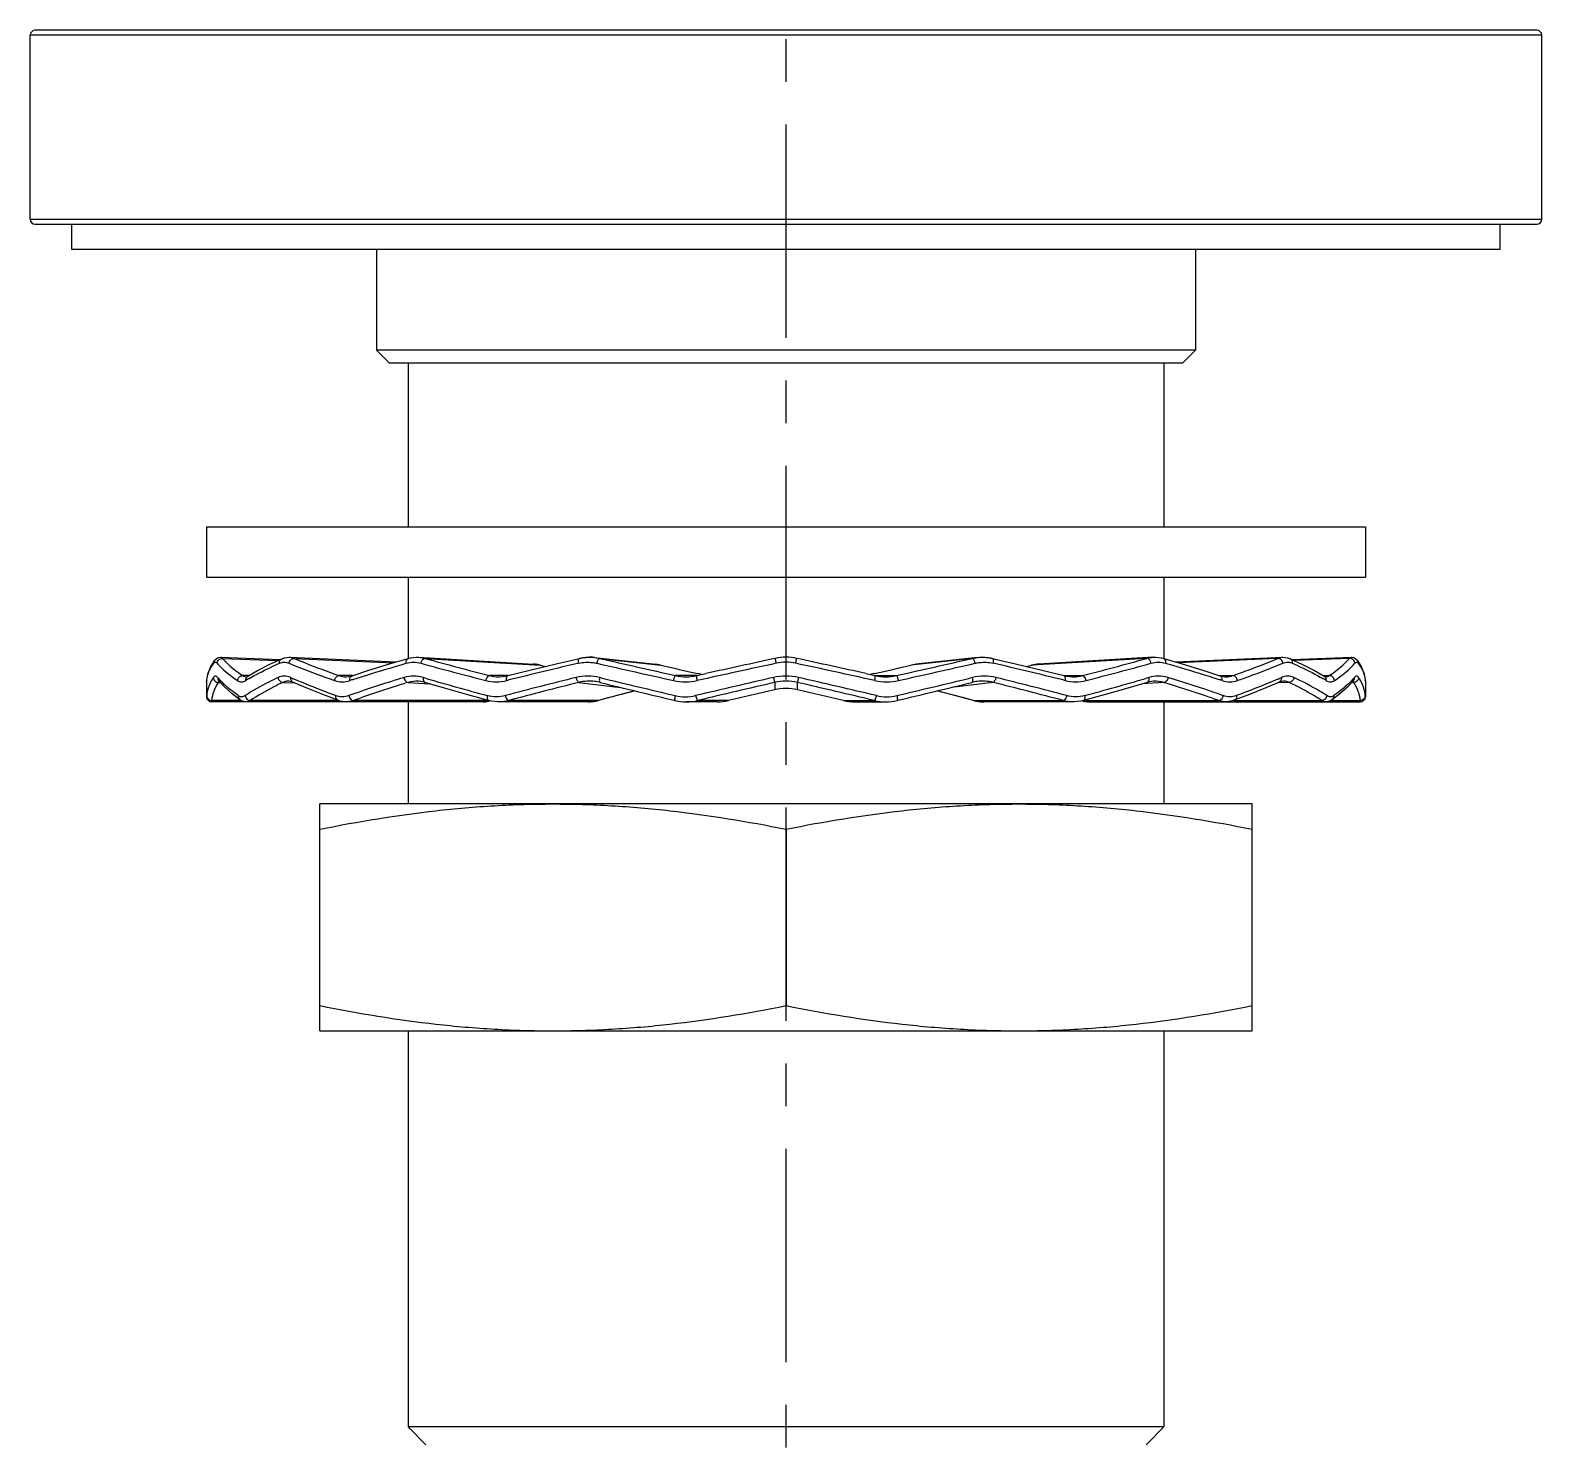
# Model space of a CAD drawing. Header units: millimetres. Extents: x 601 to 1195, y -13 to 407.
# Drawn here: x 822.15 to 867.15, y 124.84 to 166.93 of the extents above; entities that cross this region are included whole.
import ezdxf

# ---------------------------------------------------------------- set-up
doc = ezdxf.new("R2010")
doc.units = ezdxf.units.MM
doc.header["$LTSCALE"] = 0.1
doc.linetypes.add('CENTERX2', pattern=[101.6, 63.5, -12.7, 12.7, -12.7])
doc.layers.add('CENTER', color=1, linetype='CENTERX2')

msp = doc.modelspace()

# ---------------------------------------------------------------- linework, layer by layer
for p, q in [((822.1517, 161.3033), (822.1517, 166.7783)), ((867.1517, 166.7783), (822.1517, 166.7783)), ((867.0015, 166.9283), (822.3019, 166.9283)), ((867.1517, 161.3033), (867.1517, 166.7783)), ((822.1517, 161.3033), (867.1517, 161.3033)), ((822.3019, 161.1533), (867.0015, 161.1533)), ((823.3892, 160.4033), (823.3892, 161.1533)), ((865.9142, 160.4033), (865.9142, 161.1533)), ((865.9141, 160.4033), (823.3892, 160.4033)), ((832.4642, 160.4033), (832.4642, 157.4033)), ((856.8392, 160.4033), (856.8392, 157.4033)), ((832.4642, 157.4033), (832.8392, 157.0283)), ((856.8392, 157.4033), (832.4642, 157.4033)), ((856.8392, 157.4033), (856.4642, 157.0283)), ((832.8392, 157.0283), (856.4642, 157.0283)), ((833.4017, 157.0283), (833.4017, 152.1533)), ((855.9017, 157.0283), (855.9017, 152.1533)), ((827.4017, 152.1533), (827.4017, 150.6533)), ((827.4017, 152.1533), (861.9017, 152.1533)), ((861.9017, 152.1533), (861.9017, 150.6533)), ((827.4017, 150.6533), (861.9017, 150.6533)), ((833.4017, 150.6533), (833.4017, 148.2347)), ((855.9017, 150.6533), (855.9017, 148.2347)), ((827.5258, 147.9892), (827.6427, 148.1785)), ((827.7603, 148.2616), (827.8187, 148.2711)), ((827.8185, 148.2711), (827.8186, 148.2711)), ((827.8192, 148.271), (829.5872, 148.2025)), ((827.8744, 148.2371), (829.5243, 148.1731)), ((829.2895, 148.0635), (829.6408, 148.2275)), ((829.8632, 148.2708), (829.8638, 148.2707)), ((829.8644, 148.2707), (833.0468, 148.1304)), ((830.0081, 148.2371), (832.966, 148.1067)), ((832.8474, 148.0718), (833.4014, 148.2347)), ((833.7152, 148.2696), (837.1393, 148.0662)), ((833.7159, 148.2695), (833.9081, 148.2371)), ((833.9081, 148.2371), (837.3316, 148.0338)), ((837.1385, 148.0663), (837.2206, 148.0579)), ((837.2206, 148.0579), (837.3439, 148.0318)), ((837.8103, 148.074), (838.5018, 148.2367)), ((838.9463, 148.2635), (838.9499, 148.2631)), ((838.9499, 148.2631), (839.1039, 148.2371)), ((838.9523, 148.2629), (840.7736, 148.0596)), ((839.1039, 148.2371), (840.9255, 148.0338)), ((840.9255, 148.0338), (840.7737, 148.0596)), ((850.1995, 148.2371), (848.3778, 148.0338)), ((848.532, 148.0599), (848.3778, 148.0338)), ((850.3555, 148.2634), (848.5296, 148.0596)), ((850.1995, 148.2371), (850.3506, 148.2628)), ((855.3953, 148.2371), (851.9717, 148.0338)), ((851.9722, 148.0352), (852.0857, 148.0583)), ((852.0857, 148.0583), (852.1652, 148.0663)), ((855.5872, 148.2695), (852.1644, 148.0663)), ((856.2567, 148.1304), (859.4395, 148.2707)), ((859.2952, 148.2371), (856.3375, 148.1067)), ((859.7161, 148.2025), (861.4847, 148.2711)), ((861.429, 148.2371), (859.7791, 148.1731)), ((861.5599, 148.2583), (861.5614, 148.2581)), ((861.6606, 148.1785), (861.7762, 147.9918)), ((827.4407, 147.7752), (827.5271, 147.9918)), ((828.6615, 147.7241), (828.4762, 147.7241)), ((828.5822, 147.6891), (828.5828, 147.6891)), ((828.6294, 147.7056), (828.6296, 147.7057)), ((831.7483, 147.7241), (831.3481, 147.7241)), ((831.5505, 147.6891), (831.552, 147.6891)), ((833.9365, 147.6417), (833.8522, 147.6665)), ((836.3779, 147.7241), (835.8246, 147.7241)), ((836.1014, 147.6891), (836.1017, 147.6891)), ((837.3439, 148.0318), (837.3316, 148.0338)), ((837.3434, 148.0305), (837.3316, 148.0338)), ((837.3439, 148.0318), (837.4802, 147.9943)), ((839.1507, 147.6552), (839.104, 147.6665)), ((842.0001, 147.7241), (841.3658, 147.7241)), ((842.0001, 147.7241), (842.2766, 147.7855)), ((842.1462, 147.7566), (842.0136, 147.7864)), ((847.0268, 147.7855), (847.3033, 147.7241)), ((847.2898, 147.7864), (847.1572, 147.7566)), ((847.3033, 147.7241), (847.9376, 147.7241)), ((850.1993, 147.6665), (850.1526, 147.6552)), ((851.8232, 147.9943), (851.9722, 148.0352)), ((851.9594, 148.0318), (851.9717, 148.0338)), ((851.9717, 148.0338), (851.96, 148.0305)), ((852.9255, 147.7241), (853.4787, 147.7241)), ((853.2014, 147.6891), (853.2019, 147.6891)), ((855.4512, 147.6665), (855.3667, 147.6417)), ((857.555, 147.7241), (857.9552, 147.7241)), ((857.7509, 147.6891), (857.7513, 147.6891)), ((860.6419, 147.7241), (860.8271, 147.7241)), ((860.6739, 147.7057), (860.6738, 147.7057)), ((860.7203, 147.6891), (860.7212, 147.6891)), ((861.5134, 147.6016), (861.5111, 147.5991)), ((861.7767, 147.9906), (861.7775, 147.9892)), ((827.4017, 147.5391), (827.4029, 147.5515)), ((827.4017, 147.5398), (827.4017, 147.095)), ((827.4029, 147.5515), (827.4054, 147.5776)), ((827.4054, 147.5776), (827.406, 147.5917)), ((827.7511, 147.5204), (827.8059, 147.5182)), ((827.7648, 147.57), (827.7643, 147.5706)), ((827.7648, 147.57), (827.765, 147.5698)), ((829.6727, 147.5204), (830.0298, 147.5037)), ((829.8553, 147.5584), (829.8549, 147.5584)), ((833.401, 147.5204), (834.0517, 147.4793)), ((833.7126, 147.557), (833.7116, 147.5571)), ((836.338, 147.5776), (836.4047, 147.5942)), ((838.4863, 147.5204), (839.7227, 147.3736)), ((844.3152, 147.5204), (844.3152, 147.3041)), ((844.9881, 147.5204), (844.9881, 147.3041)), ((850.817, 147.5204), (849.5812, 147.3737)), ((852.8987, 147.5941), (852.9653, 147.5776)), ((854.1276, 147.1563), (853.5061, 146.9846)), ((855.9023, 147.5204), (855.2516, 147.4793)), ((855.5918, 147.5571), (855.5917, 147.5571)), ((858.4499, 147.1609), (857.9988, 146.9887)), ((858.9415, 147.3602), (858.4499, 147.1609)), ((859.6306, 147.5204), (859.2736, 147.5037)), ((859.449, 147.5585), (859.4485, 147.5584)), ((861.1423, 147.1853), (860.9106, 147.0075)), ((861.5522, 147.5204), (861.498, 147.5182)), ((861.5386, 147.5701), (861.5384, 147.5698)), ((861.898, 147.5776), (861.8973, 147.5917)), ((861.898, 147.5776), (861.9007, 147.5492)), ((861.9007, 147.5492), (861.9017, 147.5391)), ((861.9017, 147.5398), (861.9017, 147.095)), ((827.4045, 147.1293), (827.4017, 147.0938)), ((827.5544, 146.9832), (827.5517, 146.9438)), ((835.6316, 146.9438), (827.5518, 146.9438)), ((828.4333, 146.9832), (827.5544, 146.9832)), ((828.3928, 147.0075), (828.3932, 147.0072)), ((831.3217, 146.9832), (828.7024, 146.9832)), ((835.8031, 146.9832), (831.774, 146.9832)), ((833.4017, 146.9438), (833.4017, 143.9033)), ((835.8391, 146.9748), (835.8111, 146.9664)), ((838.7642, 146.9438), (836.1017, 146.9438)), ((839.062, 146.9832), (836.3989, 146.9832)), ((839.071, 146.9843), (838.984, 146.9645)), ((839.062, 146.9832), (839.0706, 146.9855)), ((839.071, 146.9843), (839.062, 146.9832)), ((841.3463, 146.9832), (841.3178, 146.99)), ((842.607, 146.9438), (841.6823, 146.9438)), ((842.9441, 146.9832), (842.0192, 146.9832)), ((846.3592, 146.9832), (847.2841, 146.9832)), ((846.6964, 146.9438), (847.621, 146.9438)), ((847.9855, 146.99), (847.957, 146.9832)), ((850.3127, 146.9658), (850.2323, 146.9843)), ((850.2323, 146.9843), (850.2413, 146.9832)), ((850.2327, 146.9855), (850.2413, 146.9832)), ((850.2413, 146.9832), (852.9044, 146.9832)), ((853.2021, 146.9438), (850.5389, 146.9438)), ((853.487, 146.9677), (853.4642, 146.9747)), ((853.6491, 146.9441), (853.487, 146.9677)), ((853.5003, 146.9832), (857.5293, 146.9832)), ((853.6721, 146.9438), (853.6491, 146.9441)), ((853.6716, 146.9438), (861.7516, 146.9438)), ((855.9017, 146.9438), (855.9017, 143.9033)), ((857.9819, 146.9832), (860.601, 146.9832)), ((860.8705, 146.9832), (861.7489, 146.9832)), ((860.9106, 147.0075), (860.9102, 147.0072)), ((861.7517, 146.9438), (861.7489, 146.9832)), ((861.9017, 147.0938), (861.8989, 147.1293)), ((830.7767, 137.1533), (830.7767, 143.9033)), ((858.5267, 143.9033), (830.7767, 143.9033)), ((858.5267, 137.1533), (858.5267, 143.9033)), ((844.6517, 143.1533), (844.6517, 137.9033)), ((830.7767, 137.1533), (858.5267, 137.1533)), ((833.4017, 137.1533), (833.4017, 125.3654)), ((855.9017, 137.1533), (855.9017, 125.3654)), ((855.9017, 125.3654), (833.4017, 125.3654)), ((833.932, 124.8351), (833.4017, 125.3654)), ((855.3713, 124.8351), (855.9017, 125.3654))]:
    msp.add_line(p, q)
for points in [[(827.6427, 148.1785), (827.6627, 148.203), (827.7419, 148.2581), (827.8187, 148.2711)], [(828.6296, 147.7057), (828.9175, 147.8715), (829.2895, 148.0635)], [(829.641, 148.2276), (829.7145, 148.2539), (829.8639, 148.2707)], [(829.716, 148.2541), (829.7187, 148.2551), (829.8639, 148.2707)], [(831.7353, 147.7199), (832.2343, 147.8823), (832.8474, 148.0718)], [(833.4015, 148.2347), (833.4685, 148.2514), (833.6461, 148.2711), (833.7159, 148.2695)], [(836.3738, 147.7231), (837.0272, 147.885), (837.8103, 148.074)], [(838.5018, 148.2367), (838.5924, 148.2544), (838.8121, 148.2712), (838.9462, 148.2635)], [(850.3556, 148.2634), (850.4879, 148.2711), (850.7041, 148.2555), (850.8016, 148.2367)], [(850.8016, 148.2367), (851.4834, 148.0763), (852.2668, 147.8873), (852.9295, 147.7231)], [(855.5872, 148.2695), (855.6542, 148.2711), (855.829, 148.2526), (855.9019, 148.2347)], [(855.9019, 148.2347), (856.4483, 148.0741), (857.0618, 147.8846), (857.568, 147.7199)], [(859.4395, 148.2707), (859.5888, 148.2539), (859.6623, 148.2276)], [(859.4395, 148.2707), (859.5846, 148.2551), (859.6623, 148.2276)], [(859.6626, 148.2275), (860.0091, 148.0658), (860.3816, 147.8738), (860.6738, 147.7057)], [(861.4847, 148.2711), (861.5589, 148.2591), (861.638, 148.2058), (861.6606, 148.1786)], [(861.5614, 148.2581), (861.6406, 148.203), (861.6606, 148.1785)], [(827.406, 147.5918), (827.44, 147.7726), (827.5258, 147.9892)], [(828.5822, 147.6891), (828.5883, 147.6894), (828.6164, 147.6985), (828.6294, 147.7056)], [(831.552, 147.6891), (831.5707, 147.6894), (831.6872, 147.7059), (831.7354, 147.7199)], [(836.1017, 147.6891), (836.1209, 147.6893), (836.2967, 147.7065), (836.3738, 147.7231)], [(852.9295, 147.7231), (853.0008, 147.7076), (853.1794, 147.6893), (853.2019, 147.6891)], [(857.568, 147.7199), (857.6121, 147.7069), (857.7307, 147.6895), (857.7513, 147.6891)], [(860.6739, 147.7057), (860.6856, 147.6992), (860.7146, 147.6895), (860.7212, 147.6891)], [(861.7762, 147.9918), (861.8626, 147.7752), (861.8973, 147.5917)], [(861.7775, 147.9892), (861.8634, 147.7726), (861.8973, 147.5918)], [(828.3928, 147.0075), (828.1641, 147.1828), (827.9326, 147.3897), (827.765, 147.5698)], [(829.9701, 147.5295), (829.9049, 147.5515), (829.8549, 147.5584)], [(831.3045, 146.9887), (830.8597, 147.1585), (830.3676, 147.3578), (829.9701, 147.5295)], [(833.9034, 147.5227), (833.8857, 147.5277), (833.776, 147.5505), (833.7116, 147.5571)], [(835.7973, 146.9846), (835.1844, 147.1539), (834.4864, 147.3522), (833.9034, 147.5227)], [(840.1646, 147.2667), (839.9253, 147.2065), (839.4367, 147.0806), (839.071, 146.9843)], [(850.2323, 146.9843), (849.8572, 147.0831), (849.3683, 147.2089), (849.1388, 147.2667)], [(855.3999, 147.5227), (854.8254, 147.3546), (854.1276, 147.1563)], [(855.5918, 147.5571), (855.5299, 147.5509), (855.4227, 147.5291), (855.3999, 147.5227)], [(859.4485, 147.5584), (859.3999, 147.5518), (859.3415, 147.533), (858.9415, 147.3602)], [(861.5384, 147.5698), (861.3734, 147.3923), (861.1423, 147.1853)], [(861.5405, 147.5726), (861.5414, 147.5732), (861.5386, 147.5701)], [(828.5834, 146.9438), (828.5657, 146.9443), (828.4455, 146.9759), (828.3932, 147.0072)], [(831.5526, 146.9438), (831.5297, 146.9441), (831.3717, 146.9673), (831.3046, 146.9886)], [(835.8111, 146.9664), (835.6516, 146.9441), (835.6312, 146.9438)], [(836.1017, 146.9438), (836.0773, 146.944), (835.8818, 146.9649), (835.7973, 146.9845)], [(838.984, 146.9645), (838.7856, 146.944), (838.7639, 146.9438)], [(850.5392, 146.9438), (850.5144, 146.944), (850.3127, 146.9658)], [(853.5061, 146.9845), (853.428, 146.9661), (853.2294, 146.9441), (853.2014, 146.9438)], [(857.9988, 146.9886), (857.9367, 146.9687), (857.7762, 146.9442), (857.7507, 146.9438)], [(860.9102, 147.0072), (860.8612, 146.9775), (860.7393, 146.9444), (860.7199, 146.9438)]]:
    msp.add_lwpolyline(points)
for centre, radius, start, end in [((822.3017, 166.7783), 0.15, 90, 180), ((867.0017, 166.7783), 0.15, 0, 90), ((822.3017, 161.3033), 0.15, 180, 270), ((867.0017, 161.3033), 0.15, 270, 0), ((858.7588, 238.3101), 93.612, 254.527714, 255.751993), ((858.6922, 236.9951), 92.1533, 254.398561, 255.63212), ((866.9168, 24.5045), 126.815, 102.95713, 103.922119), ((837.0857, 147.1737), 0.8942, 83.6257, 86.56502), ((837.0806, 147.1357), 0.9324, 74.38358, 83.57291), ((838.8057, 146.9481), 1.323, 86.4342, 103.01393), ((838.8045, 146.9412), 1.3299, 83.87958, 86.40071), ((936.0253, 574.2233), 437.0338, 257.17608, 257.482686), ((935.3435, 567.3439), 430.0147, 257.067355, 257.376387), ((945.6488, -322.5356), 481.4017, 102.145563, 102.432415), ((945.0917, -315.8532), 474.9019, 102.249211, 102.503401), ((844.6521, 146.7714), 1.4996, 90.01809, 102.22788), ((844.6521, 146.7489), 1.3723, 90.01661, 102.129), ((844.6512, 146.7714), 1.4996, 77.77212, 89.98191), ((844.6513, 146.7489), 1.3723, 77.871, 89.98339), ((743.1077, -325.046), 483.971, 77.568346, 77.853676), ((743.7825, -317.8088), 476.904, 77.497123, 77.750255), ((752.2385, 574.9339), 437.7973, 282.62636, 282.929898), ((751.5421, 581.9448), 444.9479, 282.520041, 282.821193), ((821.5296, 20.9183), 130.5021, 76.09146, 77.029236), ((829.5025, 241.1372), 96.441, 284.395302, 285.574016), ((829.4263, 242.5245), 97.9721, 284.27525, 285.445043), ((829.4678, 149.1436), 2.2788, 220.40447, 222.64587), ((831.9186, 142.0182), 6.4911, 120.49965, 121.07956), ((832.0648, 141.7703), 6.779, 120.09078, 120.50085), ((837.2292, 164.2477), 18.1277, 246.16219, 246.51845), ((842.6439, 114.4066), 34.9391, 108.13523, 108.30585), ((860.3972, 238.2658), 94.4081, 253.723078, 254.872321), ((836.1019, 148.8057), 1.1166, 255.62074, 269.97293), ((867.7628, 28.1888), 123.0323, 103.806299, 104.818343), ((852.9388, 204.1473), 58.2436, 254.468844, 254.604326), ((938.7384, 559.4805), 423.6954, 256.405701, 256.711657), ((907.497, 438.363), 297.8638, 257.085525, 257.300172), ((841.6825, 149.1408), 1.4517, 257.39684, 269.977), ((841.6814, 149.1579), 1.4688, 270.01958, 282.52933), ((946.7294, -299.2996), 458.5574, 102.910004, 103.207086), ((844.6523, 146.0325), 1.6763, 90.0201, 102.88948), ((844.6511, 146.0325), 1.6763, 77.11052, 89.9799), ((743.1351, -296.8804), 456.074, 76.792105, 77.090804), ((782.6722, 434.5542), 293.9578, 282.698422, 282.915901), ((847.6219, 149.1579), 1.4688, 257.4705, 269.95363), ((847.6208, 149.1408), 1.4517, 269.9961, 282.60288), ((752.2096, 552.5991), 416.6202, 283.285745, 283.59689), ((822.4206, 31.6383), 119.4725, 75.166579, 76.208779), ((836.3641, 204.1487), 58.2451, 285.395563, 285.531143), ((853.2014, 148.8057), 1.1166, 270.02227, 284.37908), ((829.9509, 234.5497), 90.5481, 285.103181, 286.301296), ((846.6603, 114.4094), 34.9362, 71.69415, 71.86427), ((852.0732, 164.2499), 18.1301, 293.48011, 293.8378), ((857.2403, 141.7733), 6.7754, 59.49457, 59.90229), ((857.3856, 142.0196), 6.4895, 58.92041, 59.49575), ((859.8382, 149.1412), 2.2753, 317.41642, 319.59671), ((828.2331, 147.4989), 0.8315, 173.61337, 174.56778), ((867.6234, 29.983), 121.0951, 103.922724, 104.942566), ((838.8018, 146.244), 1.3148, 83.16871, 103.88175), ((838.7977, 146.2059), 1.3531, 76.27891, 83.18903), ((859.7641, 69.15), 80.5393, 104.086741, 104.888304), ((937.8211, 551.9252), 416.2757, 256.284053, 256.595431), ((841.6569, 149.1708), 1.6317, 257.54418, 282.45582), ((945.9672, -292.1034), 451.223, 103.019408, 103.318828), ((914.0784, -153.9023), 309.1799, 103.040484, 103.301439), ((844.6523, 146.0614), 1.4975, 90.0222, 103.00675), ((844.6523, 145.8478), 1.4948, 90.02278, 103.03091), ((844.6511, 146.0614), 1.4975, 76.99326, 89.9778), ((844.6511, 145.8478), 1.4948, 76.9691, 89.97722), ((743.8918, -289.7285), 448.784, 76.680358, 76.981405), ((774.8897, -155.3348), 310.651, 76.699179, 76.958898), ((847.6465, 149.1708), 1.6316, 257.54395, 282.45605), ((753.1405, 545.0498), 409.2031, 283.401882, 283.718638), ((829.0759, 67.3565), 82.3917, 75.120707, 75.904265), ((850.5057, 146.206), 1.353, 96.74204, 103.72124), ((850.5016, 146.2441), 1.3147, 76.1177, 96.76148), ((822.5522, 33.372), 117.5958, 75.04226, 76.09245), ((861.0703, 147.4989), 0.8314, 5.43225, 6.37701), ((827.5517, 147.0938), 0.15, 180, 270), ((835.6314, 147.5697), 0.6259, 269.98586, 273.91544), ((835.63, 147.5881), 0.6444, 273.92683, 279.12691), ((835.6267, 147.6093), 0.6658, 279.11798, 281.70311), ((835.6199, 147.6406), 0.6979, 281.73133, 287.51998), ((841.6827, 148.3986), 1.4549, 256.63149, 270.00387), ((841.6567, 148.4285), 1.3347, 256.76992, 283.23008), ((841.6814, 148.4107), 1.4669, 270.05435, 283.31326), ((842.606, 148.4135), 1.4697, 270.02412, 283.30069), ((846.6974, 148.4134), 1.4697, 256.69911, 269.94786), ((847.6219, 148.4107), 1.4669, 256.68672, 269.98632), ((847.6466, 148.4285), 1.3347, 256.76991, 283.23009), ((847.6206, 148.3986), 1.4549, 270.03691, 283.3686), ((850.546, 148.1261), 1.1828, 255.07035, 260.25961), ((850.5406, 148.0946), 1.1509, 260.2593, 266.95754), ((850.5392, 148.0739), 1.1301, 266.97298, 269.98125), ((853.6844, 147.6438), 0.7012, 252.46225, 257.37759), ((853.6779, 147.6159), 0.6726, 257.39759, 259.72431), ((853.674, 147.5937), 0.6501, 259.71206, 265.07119), ((853.672, 147.5716), 0.6278, 265.08129, 269.96611), ((861.7517, 147.0938), 0.15, 270, 0)]:
    msp.add_arc(centre, radius, start, end)
for points, knots in [([(827.4068, 147.5914), (827.4164, 147.6772), (827.4657, 147.8554), (827.5597, 148.0133), (827.6161, 148.0906)], [0, 0, 0, 0, 0.4743599, 1, 1, 1, 1]), ([(827.6161, 148.0906), (827.6239, 148.1013), (827.641, 148.1204), (827.6677, 148.1222), (827.6778, 148.1189)], [0, 0, 0, 0, 0.5546705, 1, 1, 1, 1]), ([(827.6778, 148.1189), (827.6811, 148.1178), (827.6958, 148.1113), (827.7078, 148.1), (827.7161, 148.0906)], [0, 0, 0, 0, 0.2139603, 1, 1, 1, 1]), ([(827.7161, 148.0906), (827.7177, 148.1293), (827.7542, 148.2081), (827.8356, 148.2384), (827.8744, 148.2371)], [0, 0, 0, 0, 0.4995832, 1, 1, 1, 1]), ([(827.7161, 148.0906), (827.7551, 148.0464), (827.9396, 147.8553), (828.1522, 147.6931), (828.3232, 147.5776)], [0, 0, 0, 0, 0.2220708, 1, 1, 1, 1]), ([(827.8187, 148.2711), (827.8233, 148.2709), (827.8454, 148.2666), (827.8629, 148.2503), (827.8744, 148.2371)], [0, 0, 0, 0, 0.2086345, 1, 1, 1, 1]), ([(827.8744, 148.2371), (827.913, 148.1929), (828.0958, 148.002), (828.3066, 147.8397), (828.4762, 147.7241)], [0, 0, 0, 0, 0.2222738, 1, 1, 1, 1]), ([(828.666, 147.6357), (828.7335, 147.6748), (829.0286, 147.8392), (829.3335, 147.9854), (829.5708, 148.0906)], [0, 0, 0, 0, 0.2311766, 1, 1, 1, 1]), ([(829.5708, 148.0906), (829.5679, 148.1185), (829.5757, 148.1752), (829.617, 148.2168), (829.6405, 148.2274)], [0, 0, 0, 0, 0.5217692, 1, 1, 1, 1]), ([(829.5708, 148.0906), (829.6151, 148.1102), (829.7142, 148.1324), (829.8129, 148.1098), (829.8588, 148.0906)], [0, 0, 0, 0, 0.4930329, 1, 1, 1, 1]), ([(829.8588, 148.0906), (829.8631, 148.1293), (829.8965, 148.2029), (829.9726, 148.2384), (830.0081, 148.2371)], [0, 0, 0, 0, 0.5234349, 1, 1, 1, 1]), ([(829.8588, 148.0906), (829.9627, 148.0471), (830.4091, 147.8653), (830.8617, 147.6988), (831.2105, 147.5776)], [0, 0, 0, 0, 0.2336883, 1, 1, 1, 1]), ([(829.8639, 148.2707), (829.8759, 148.2702), (829.9253, 148.2657), (829.9736, 148.2517), (830.0081, 148.2371)], [0, 0, 0, 0, 0.2435179, 1, 1, 1, 1]), ([(830.0081, 148.2371), (830.1111, 148.1936), (830.5536, 148.0118), (831.0022, 147.8454), (831.3481, 147.7241)], [0, 0, 0, 0, 0.2337234, 1, 1, 1, 1]), ([(831.7688, 147.6101), (831.8935, 147.651), (832.4164, 147.819), (832.9427, 147.976), (833.3446, 148.0906)], [0, 0, 0, 0, 0.2390597, 1, 1, 1, 1]), ([(833.3446, 148.0906), (833.3395, 148.1215), (833.3387, 148.1787), (833.3788, 148.2282), (833.4014, 148.2347)], [0, 0, 0, 0, 0.5712154, 1, 1, 1, 1]), ([(833.3446, 148.0906), (833.4154, 148.1108), (833.5646, 148.1318), (833.7137, 148.1105), (833.7857, 148.0906)], [0, 0, 0, 0, 0.4965111, 1, 1, 1, 1]), ([(833.7857, 148.0906), (833.7874, 148.1004), (833.7962, 148.138), (833.8139, 148.1739), (833.8323, 148.1959)], [0, 0, 0, 0, 0.2581678, 1, 1, 1, 1]), ([(833.8323, 148.1959), (833.8377, 148.2025), (833.8578, 148.2234), (833.8874, 148.2382), (833.9081, 148.2371)], [0, 0, 0, 0, 0.290646, 1, 1, 1, 1]), ([(838.4821, 148.0906), (838.4755, 148.1231), (838.4685, 148.168), (838.4845, 148.2326), (838.5018, 148.2367)], [0, 0, 0, 0, 0.6511992, 1, 1, 1, 1]), ([(838.4821, 148.0906), (838.6142, 148.121), (838.7999, 148.1312), (838.9787, 148.1007), (839.0232, 148.0906)], [0, 0, 0, 0, 0.7479061, 1, 1, 1, 1]), ([(839.0389, 148.1478), (839.0404, 148.1522), (839.0464, 148.1687), (839.0536, 148.1847), (839.0598, 148.1959)], [0, 0, 0, 0, 0.2683842, 1, 1, 1, 1]), ([(839.0598, 148.1959), (839.066, 148.2073), (839.0764, 148.2246), (839.0961, 148.2379), (839.1039, 148.2371)], [0, 0, 0, 0, 0.624901, 1, 1, 1, 1]), ([(844.3637, 148.0906), (844.3596, 148.1096), (844.3528, 148.1425), (844.3409, 148.1959), (844.3399, 148.2107), (844.3326, 148.2397), (844.3345, 148.2371)], [0, 0, 0, 0, 0.3916831, 0.7206353, 0.934665, 1, 1, 1, 1]), ([(844.9396, 148.0906), (844.9438, 148.1096), (844.9505, 148.1425), (844.9625, 148.1959), (844.9635, 148.2107), (844.9707, 148.2397), (844.9688, 148.2371)], [0, 0, 0, 0, 0.3916832, 0.7206353, 0.934665, 1, 1, 1, 1]), ([(850.2436, 148.1959), (850.2373, 148.2073), (850.2269, 148.2246), (850.2072, 148.2379), (850.1995, 148.2371)], [0, 0, 0, 0, 0.6249032, 1, 1, 1, 1]), ([(850.2645, 148.1478), (850.263, 148.1522), (850.2569, 148.1687), (850.2498, 148.1847), (850.2436, 148.1959)], [0, 0, 0, 0, 0.268383, 1, 1, 1, 1]), ([(850.2801, 148.0906), (850.3247, 148.1007), (850.5035, 148.1313), (850.6892, 148.121), (850.8213, 148.0906)], [0, 0, 0, 0, 0.252048, 1, 1, 1, 1]), ([(850.8213, 148.0906), (850.8279, 148.1231), (850.8348, 148.168), (850.8189, 148.2326), (850.8016, 148.2367)], [0, 0, 0, 0, 0.6511993, 1, 1, 1, 1]), ([(855.4711, 148.1959), (855.4656, 148.2025), (855.4456, 148.2234), (855.416, 148.2382), (855.3953, 148.2371)], [0, 0, 0, 0, 0.2906471, 1, 1, 1, 1]), ([(855.5176, 148.0906), (855.516, 148.1004), (855.5071, 148.138), (855.4894, 148.1739), (855.4711, 148.1959)], [0, 0, 0, 0, 0.258167, 1, 1, 1, 1]), ([(855.5176, 148.0906), (855.5897, 148.1105), (855.7387, 148.1318), (855.8879, 148.1108), (855.9588, 148.0906)], [0, 0, 0, 0, 0.5033819, 1, 1, 1, 1]), ([(855.9588, 148.0906), (855.9639, 148.1215), (855.9646, 148.1787), (855.9245, 148.2282), (855.9019, 148.2347)], [0, 0, 0, 0, 0.5712156, 1, 1, 1, 1]), ([(855.9588, 148.0906), (856.0965, 148.0513), (856.6241, 147.8985), (857.149, 147.7364), (857.5349, 147.61)], [0, 0, 0, 0, 0.2607301, 1, 1, 1, 1]), ([(857.9552, 147.7241), (858.0753, 147.7662), (858.5257, 147.9274), (858.9718, 148.1006), (859.2952, 148.2371)], [0, 0, 0, 0, 0.2660748, 1, 1, 1, 1]), ([(858.0928, 147.5776), (858.214, 147.6197), (858.6682, 147.7809), (859.1182, 147.954), (859.4446, 148.0906)], [0, 0, 0, 0, 0.2661085, 1, 1, 1, 1]), ([(859.2952, 148.2371), (859.3069, 148.242), (859.3529, 148.2594), (859.402, 148.269), (859.4383, 148.2707)], [0, 0, 0, 0, 0.2587554, 1, 1, 1, 1]), ([(859.4446, 148.0906), (859.4402, 148.1293), (859.4068, 148.2029), (859.3307, 148.2384), (859.2952, 148.2371)], [0, 0, 0, 0, 0.5234346, 1, 1, 1, 1]), ([(859.4446, 148.0906), (859.4904, 148.1098), (859.5891, 148.1324), (859.6883, 148.1102), (859.7325, 148.0906)], [0, 0, 0, 0, 0.5068627, 1, 1, 1, 1]), ([(859.7325, 148.0906), (859.7354, 148.1185), (859.7277, 148.1752), (859.6863, 148.2168), (859.6629, 148.2274)], [0, 0, 0, 0, 0.5217695, 1, 1, 1, 1]), ([(859.7325, 148.0906), (859.8156, 148.0537), (860.123, 147.9134), (860.4243, 147.7592), (860.6381, 147.6353)], [0, 0, 0, 0, 0.2688921, 1, 1, 1, 1]), ([(860.8271, 147.7241), (860.8879, 147.7655), (861.1025, 147.919), (861.3036, 148.0939), (861.429, 148.2371)], [0, 0, 0, 0, 0.2789041, 1, 1, 1, 1]), ([(860.9801, 147.5776), (861.0415, 147.619), (861.2577, 147.7724), (861.4606, 147.9472), (861.5872, 148.0906)], [0, 0, 0, 0, 0.2791031, 1, 1, 1, 1]), ([(861.429, 148.2371), (861.4333, 148.2421), (861.4482, 148.2578), (861.469, 148.2703), (861.4841, 148.271)], [0, 0, 0, 0, 0.305787, 1, 1, 1, 1]), ([(861.5872, 148.0906), (861.5856, 148.1293), (861.5492, 148.2081), (861.4678, 148.2384), (861.429, 148.2371)], [0, 0, 0, 0, 0.499583, 1, 1, 1, 1]), ([(861.5872, 148.0906), (861.5967, 148.1013), (861.6155, 148.1196), (861.6432, 148.1224), (861.6533, 148.1189)], [0, 0, 0, 0, 0.5713411, 1, 1, 1, 1]), ([(861.6533, 148.1189), (861.6564, 148.1178), (861.6699, 148.1114), (861.6804, 148.1), (861.6872, 148.0906)], [0, 0, 0, 0, 0.2170532, 1, 1, 1, 1]), ([(861.6872, 148.0906), (861.7437, 148.0133), (861.8377, 147.8553), (861.887, 147.677), (861.8966, 147.5912)], [0, 0, 0, 0, 0.5256358, 1, 1, 1, 1]), ([(827.6029, 147.6665), (827.5952, 147.6549), (827.5656, 147.6091), (827.5386, 147.5616), (827.5202, 147.5255)], [0, 0, 0, 0, 0.2560935, 1, 1, 1, 1]), ([(827.7325, 147.6665), (827.7151, 147.687), (827.68, 147.7185), (827.627, 147.699), (827.6108, 147.6784), (827.6029, 147.6665)], [0, 0, 0, 0, 0.5136778, 0.7258546, 1, 1, 1, 1]), ([(827.6029, 147.6665), (827.6042, 147.6295), (827.6377, 147.5537), (827.7137, 147.5217), (827.7511, 147.5204)], [0, 0, 0, 0, 0.4974759, 1, 1, 1, 1]), ([(828.3232, 147.5776), (828.3259, 147.6158), (828.3611, 147.6916), (828.4388, 147.7243), (828.4762, 147.7241)], [0, 0, 0, 0, 0.5057626, 1, 1, 1, 1]), ([(828.4762, 147.7241), (828.4844, 147.7185), (828.5166, 147.6991), (828.5546, 147.6892), (828.5822, 147.6891)], [0, 0, 0, 0, 0.2643208, 1, 1, 1, 1]), ([(829.5296, 147.6665), (829.4385, 147.6231), (829.1045, 147.4588), (828.7787, 147.2766), (828.5507, 147.1293)], [0, 0, 0, 0, 0.2707855, 1, 1, 1, 1]), ([(828.5677, 147.5776), (828.5657, 147.6027), (828.574, 147.6539), (828.6088, 147.6931), (828.6294, 147.7056)], [0, 0, 0, 0, 0.5107836, 1, 1, 1, 1]), ([(829.9029, 147.6665), (829.8435, 147.6927), (829.7152, 147.7244), (829.5861, 147.6934), (829.5296, 147.6665)], [0, 0, 0, 0, 0.5088834, 1, 1, 1, 1]), ([(829.5296, 147.6665), (829.5337, 147.6292), (829.5662, 147.5581), (829.6378, 147.5218), (829.6727, 147.5204)], [0, 0, 0, 0, 0.5172751, 1, 1, 1, 1]), ([(829.9029, 147.6665), (829.8996, 147.6385), (829.906, 147.5819), (829.9469, 147.5399), (829.9701, 147.5295)], [0, 0, 0, 0, 0.5254646, 1, 1, 1, 1]), ([(831.2402, 147.1293), (831.1305, 147.1697), (830.7159, 147.3254), (830.3051, 147.4914), (830.0061, 147.6212)], [0, 0, 0, 0, 0.2640352, 1, 1, 1, 1]), ([(831.2105, 147.5776), (831.2158, 147.6155), (831.2454, 147.6848), (831.3153, 147.7243), (831.3481, 147.7241)], [0, 0, 0, 0, 0.5377773, 1, 1, 1, 1]), ([(833.2802, 147.6665), (833.1363, 147.6226), (832.5864, 147.4522), (832.0399, 147.2709), (831.6389, 147.1293)], [0, 0, 0, 0, 0.2613029, 1, 1, 1, 1]), ([(831.6699, 147.5776), (831.6656, 147.6076), (831.6686, 147.6663), (831.7116, 147.7118), (831.7354, 147.7198)], [0, 0, 0, 0, 0.5476592, 1, 1, 1, 1]), ([(833.8522, 147.6665), (833.7589, 147.6939), (833.5654, 147.7233), (833.3716, 147.6943), (833.2802, 147.6665)], [0, 0, 0, 0, 0.5044102, 1, 1, 1, 1]), ([(833.2802, 147.6665), (833.2835, 147.6477), (833.3012, 147.5867), (833.3549, 147.5228), (833.401, 147.5204)], [0, 0, 0, 0, 0.2921985, 1, 1, 1, 1]), ([(833.8522, 147.6665), (833.8492, 147.6501), (833.8471, 147.6182), (833.8548, 147.5649), (833.8817, 147.5293), (833.9035, 147.5227)], [0, 0, 0, 0, 0.3060399, 0.580684, 1, 1, 1, 1]), ([(835.719, 147.5776), (835.726, 147.6143), (835.7457, 147.6727), (835.7992, 147.7243), (835.8246, 147.7241)], [0, 0, 0, 0, 0.5953416, 1, 1, 1, 1]), ([(836.338, 147.5776), (836.3347, 147.5947), (836.3315, 147.6277), (836.3344, 147.6786), (836.3543, 147.718), (836.3738, 147.723)], [0, 0, 0, 0, 0.3301556, 0.618582, 1, 1, 1, 1]), ([(839.104, 147.6665), (838.9891, 147.6943), (838.7528, 147.723), (838.5163, 147.6945), (838.4024, 147.6665)], [0, 0, 0, 0, 0.5019077, 1, 1, 1, 1]), ([(838.4024, 147.6665), (838.41, 147.6312), (838.4261, 147.5831), (838.4582, 147.5353), (838.4776, 147.5212), (838.4863, 147.5204)], [0, 0, 0, 0, 0.6208923, 0.8500656, 1, 1, 1, 1]), ([(839.104, 147.6665), (839.1001, 147.6485), (839.0949, 147.6134), (839.0929, 147.5678), (839.102, 147.5222), (839.1186, 147.5204)], [0, 0, 0, 0, 0.3630228, 0.6704359, 1, 1, 1, 1]), ([(841.305, 147.5776), (841.309, 147.5965), (841.3178, 147.6312), (841.3336, 147.6779), (841.3473, 147.7069), (841.36, 147.7242), (841.3658, 147.7241)], [0, 0, 0, 0, 0.3587361, 0.6714391, 0.8920734, 1, 1, 1, 1]), ([(842.0088, 147.5776), (842.0048, 147.5962), (841.9981, 147.6299), (841.9932, 147.6777), (841.9912, 147.7037), (841.9958, 147.7242), (842.0001, 147.7241)], [0, 0, 0, 0, 0.3819263, 0.7029463, 0.9148425, 1, 1, 1, 1]), ([(844.2783, 147.6665), (844.2826, 147.6482), (844.2905, 147.6144), (844.3002, 147.5744), (844.307, 147.5482), (844.3105, 147.5345), (844.3134, 147.526), (844.3144, 147.5214), (844.3152, 147.5204)], [0, 0, 0, 0, 0.3728127, 0.6929886, 0.8175978, 0.9122439, 0.9737526, 1, 1, 1, 1]), ([(845.025, 147.6665), (845.0208, 147.6482), (845.0128, 147.6144), (845.0031, 147.5744), (844.9963, 147.5482), (844.9929, 147.5345), (844.9899, 147.526), (844.989, 147.5214), (844.9881, 147.5204)], [0, 0, 0, 0, 0.3728128, 0.6929887, 0.8175979, 0.912244, 0.9737526, 1, 1, 1, 1]), ([(847.2945, 147.5776), (847.2986, 147.5962), (847.3052, 147.6299), (847.3102, 147.6777), (847.3121, 147.7037), (847.3075, 147.7242), (847.3033, 147.7241)], [0, 0, 0, 0, 0.3819266, 0.7029467, 0.9148425, 1, 1, 1, 1]), ([(847.9984, 147.5776), (847.9943, 147.5965), (847.9856, 147.6312), (847.9697, 147.6779), (847.9561, 147.7069), (847.9434, 147.7242), (847.9376, 147.7241)], [0, 0, 0, 0, 0.3587357, 0.6714383, 0.892073, 1, 1, 1, 1]), ([(850.1993, 147.6665), (850.2033, 147.6485), (850.2085, 147.6134), (850.2105, 147.5678), (850.2014, 147.5222), (850.1847, 147.5204)], [0, 0, 0, 0, 0.3630226, 0.6704355, 1, 1, 1, 1]), ([(850.901, 147.6665), (850.787, 147.6945), (850.5506, 147.723), (850.3142, 147.6943), (850.1993, 147.6665)], [0, 0, 0, 0, 0.4980249, 1, 1, 1, 1]), ([(850.901, 147.6665), (850.8934, 147.6312), (850.8772, 147.5831), (850.8451, 147.5353), (850.8257, 147.5212), (850.817, 147.5204)], [0, 0, 0, 0, 0.620893, 0.8500661, 1, 1, 1, 1]), ([(852.9653, 147.5776), (852.9686, 147.5947), (852.9718, 147.6277), (852.9689, 147.6786), (852.949, 147.718), (852.9295, 147.723)], [0, 0, 0, 0, 0.3301557, 0.6185824, 1, 1, 1, 1]), ([(853.5843, 147.5776), (853.5774, 147.6143), (853.5576, 147.6727), (853.5041, 147.7243), (853.4787, 147.7241)], [0, 0, 0, 0, 0.5953408, 1, 1, 1, 1]), ([(855.4512, 147.6665), (855.4541, 147.6501), (855.4562, 147.6182), (855.4485, 147.5649), (855.4217, 147.5293), (855.3999, 147.5227)], [0, 0, 0, 0, 0.3060398, 0.5806836, 1, 1, 1, 1]), ([(856.0232, 147.6665), (855.9318, 147.6943), (855.738, 147.7233), (855.5445, 147.6939), (855.4512, 147.6665)], [0, 0, 0, 0, 0.4955229, 1, 1, 1, 1]), ([(856.0232, 147.6665), (856.0199, 147.6477), (856.0021, 147.5867), (855.9484, 147.5228), (855.9023, 147.5204)], [0, 0, 0, 0, 0.2921989, 1, 1, 1, 1]), ([(857.6644, 147.1293), (857.535, 147.175), (856.991, 147.3633), (856.4425, 147.5387), (856.0232, 147.6665)], [0, 0, 0, 0, 0.2384687, 1, 1, 1, 1]), ([(857.6334, 147.5776), (857.6377, 147.6076), (857.6347, 147.6663), (857.5917, 147.7118), (857.568, 147.7198)], [0, 0, 0, 0, 0.5476598, 1, 1, 1, 1]), ([(858.0928, 147.5776), (858.0876, 147.6155), (858.058, 147.6848), (857.9881, 147.7243), (857.9552, 147.7241)], [0, 0, 0, 0, 0.5377773, 1, 1, 1, 1]), ([(859.2968, 147.6211), (859.201, 147.5795), (858.7935, 147.4065), (858.3806, 147.2463), (858.0632, 147.1293)], [0, 0, 0, 0, 0.2358117, 1, 1, 1, 1]), ([(859.4004, 147.6665), (859.4038, 147.6385), (859.3974, 147.5819), (859.3565, 147.5399), (859.3333, 147.5295)], [0, 0, 0, 0, 0.5254638, 1, 1, 1, 1]), ([(859.7738, 147.6665), (859.7172, 147.6934), (859.5881, 147.7244), (859.4598, 147.6927), (859.4004, 147.6665)], [0, 0, 0, 0, 0.4910516, 1, 1, 1, 1]), ([(859.7738, 147.6665), (859.7696, 147.6292), (859.7372, 147.5581), (859.6655, 147.5218), (859.6306, 147.5204)], [0, 0, 0, 0, 0.5172757, 1, 1, 1, 1]), ([(860.7527, 147.1293), (860.6809, 147.1756), (860.364, 147.3711), (860.0329, 147.5431), (859.7738, 147.6665)], [0, 0, 0, 0, 0.2293292, 1, 1, 1, 1]), ([(860.7357, 147.5776), (860.7377, 147.6027), (860.7294, 147.6539), (860.6945, 147.6931), (860.6739, 147.7056)], [0, 0, 0, 0, 0.5107841, 1, 1, 1, 1]), ([(860.7212, 147.6891), (860.7303, 147.6891), (860.7678, 147.6922), (860.8037, 147.708), (860.8271, 147.7241)], [0, 0, 0, 0, 0.2435533, 1, 1, 1, 1]), ([(860.9801, 147.5776), (860.9774, 147.6158), (860.9422, 147.6916), (860.8645, 147.7243), (860.8271, 147.7241)], [0, 0, 0, 0, 0.505762, 1, 1, 1, 1]), ([(861.7005, 147.6665), (861.6992, 147.6295), (861.6656, 147.5537), (861.5896, 147.5217), (861.5522, 147.5204)], [0, 0, 0, 0, 0.4974764, 1, 1, 1, 1]), ([(861.7005, 147.6665), (861.6925, 147.6784), (861.6763, 147.699), (861.6233, 147.7185), (861.5882, 147.687), (861.5708, 147.6665)], [0, 0, 0, 0, 0.2740996, 0.4862526, 1, 1, 1, 1]), ([(861.783, 147.5258), (861.7769, 147.5376), (861.7515, 147.5857), (861.7232, 147.6322), (861.7005, 147.6665)], [0, 0, 0, 0, 0.2442154, 1, 1, 1, 1]), ([(827.5202, 147.5255), (827.5038, 147.4932), (827.4464, 147.3676), (827.4123, 147.2309), (827.4045, 147.1293)], [0, 0, 0, 0, 0.2618966, 1, 1, 1, 1]), ([(827.7511, 147.5204), (827.696, 147.4367), (827.6051, 147.2651), (827.5615, 147.0749), (827.5544, 146.9832)], [0, 0, 0, 0, 0.5217253, 1, 1, 1, 1]), ([(827.7816, 147.5521), (827.7788, 147.5505), (827.7667, 147.542), (827.7574, 147.5301), (827.7511, 147.5204)], [0, 0, 0, 0, 0.2184677, 1, 1, 1, 1]), ([(828.3385, 147.1293), (828.2849, 147.1675), (828.0918, 147.311), (827.9101, 147.4711), (827.7916, 147.5997)], [0, 0, 0, 0, 0.27343, 1, 1, 1, 1]), ([(828.3232, 147.5776), (828.3577, 147.5543), (828.4445, 147.5236), (828.5301, 147.555), (828.5677, 147.5776)], [0, 0, 0, 0, 0.4870311, 1, 1, 1, 1]), ([(829.6727, 147.5204), (829.5825, 147.4771), (829.2513, 147.3126), (828.9284, 147.1305), (828.7024, 146.9832)], [0, 0, 0, 0, 0.2706997, 1, 1, 1, 1]), ([(829.8549, 147.5584), (829.8085, 147.5606), (829.7447, 147.5513), (829.6871, 147.5274), (829.6727, 147.5204)], [0, 0, 0, 0, 0.7446416, 1, 1, 1, 1]), ([(831.2105, 147.5776), (831.283, 147.5524), (831.4394, 147.5256), (831.5953, 147.5529), (831.6699, 147.5776)], [0, 0, 0, 0, 0.4939215, 1, 1, 1, 1]), ([(833.401, 147.5204), (833.2584, 147.4766), (832.7133, 147.3061), (832.1715, 147.1248), (831.774, 146.9832)], [0, 0, 0, 0, 0.261283, 1, 1, 1, 1]), ([(835.719, 147.5776), (835.8192, 147.5521), (836.0279, 147.526), (836.2365, 147.5523), (836.338, 147.5776)], [0, 0, 0, 0, 0.4970312, 1, 1, 1, 1]), ([(852.9653, 147.5776), (853.0668, 147.5524), (853.2754, 147.526), (853.4842, 147.5521), (853.5843, 147.5776)], [0, 0, 0, 0, 0.502921, 1, 1, 1, 1]), ([(857.5293, 146.9832), (857.401, 147.0289), (856.8617, 147.2172), (856.3181, 147.3926), (855.9023, 147.5204)], [0, 0, 0, 0, 0.2384894, 1, 1, 1, 1]), ([(857.6334, 147.5776), (857.708, 147.5529), (857.864, 147.5256), (858.0204, 147.5524), (858.0928, 147.5776)], [0, 0, 0, 0, 0.5059843, 1, 1, 1, 1]), ([(859.6306, 147.5204), (859.6163, 147.5273), (859.5588, 147.5513), (859.4953, 147.5605), (859.449, 147.5585)], [0, 0, 0, 0, 0.2553547, 1, 1, 1, 1]), ([(860.601, 146.9832), (860.5299, 147.0295), (860.2158, 147.225), (859.8875, 147.397), (859.6306, 147.5204)], [0, 0, 0, 0, 0.2294189, 1, 1, 1, 1]), ([(860.7357, 147.5776), (860.7732, 147.555), (860.8589, 147.5236), (860.9456, 147.5543), (860.9801, 147.5776)], [0, 0, 0, 0, 0.5129248, 1, 1, 1, 1]), ([(861.5111, 147.5991), (861.4741, 147.5589), (861.3052, 147.3876), (861.1161, 147.2371), (860.9648, 147.1293)], [0, 0, 0, 0, 0.2273782, 1, 1, 1, 1]), ([(861.5522, 147.5204), (861.5499, 147.524), (861.5415, 147.536), (861.5308, 147.5468), (861.5217, 147.5521)], [0, 0, 0, 0, 0.2864821, 1, 1, 1, 1]), ([(861.7489, 146.9832), (861.7419, 147.0749), (861.6982, 147.2651), (861.6074, 147.4367), (861.5522, 147.5204)], [0, 0, 0, 0, 0.4782676, 1, 1, 1, 1]), ([(861.8989, 147.1293), (861.8963, 147.1626), (861.8783, 147.2998), (861.8305, 147.4323), (861.783, 147.5258)], [0, 0, 0, 0, 0.2416025, 1, 1, 1, 1]), ([(827.4045, 147.1293), (827.4046, 147.0919), (827.4377, 147.0137), (827.5164, 146.9834), (827.5544, 146.9832)], [0, 0, 0, 0, 0.4953425, 1, 1, 1, 1]), ([(828.3385, 147.1293), (828.3367, 147.106), (828.3441, 147.0584), (828.3744, 147.0206), (828.3928, 147.0075)], [0, 0, 0, 0, 0.5084103, 1, 1, 1, 1]), ([(828.5507, 147.1293), (828.5187, 147.1086), (828.4439, 147.0792), (828.3682, 147.1081), (828.3385, 147.1293)], [0, 0, 0, 0, 0.5110983, 1, 1, 1, 1]), ([(828.5507, 147.1293), (828.5539, 147.0913), (828.5889, 147.0167), (828.6654, 146.9834), (828.7024, 146.9832)], [0, 0, 0, 0, 0.5075713, 1, 1, 1, 1]), ([(828.7024, 146.9832), (828.6928, 146.9769), (828.6564, 146.9557), (828.614, 146.9439), (828.5834, 146.9438)], [0, 0, 0, 0, 0.2727543, 1, 1, 1, 1]), ([(831.2402, 147.1293), (831.2359, 147.1), (831.2392, 147.0421), (831.2811, 146.9975), (831.3045, 146.9887)], [0, 0, 0, 0, 0.5420463, 1, 1, 1, 1]), ([(831.6389, 147.1293), (831.5746, 147.1065), (831.4389, 147.0812), (831.3029, 147.1062), (831.2402, 147.1293)], [0, 0, 0, 0, 0.5051331, 1, 1, 1, 1]), ([(831.774, 146.9832), (831.756, 146.9768), (831.6846, 146.9544), (831.6094, 146.9439), (831.5537, 146.9438)], [0, 0, 0, 0, 0.2558306, 1, 1, 1, 1]), ([(831.6389, 147.1293), (831.6447, 147.0917), (831.6739, 147.0238), (831.7419, 146.9834), (831.774, 146.9832)], [0, 0, 0, 0, 0.5418534, 1, 1, 1, 1]), ([(835.7595, 147.1293), (835.7561, 147.1125), (835.7497, 147.0648), (835.7642, 146.9938), (835.7973, 146.9846)], [0, 0, 0, 0, 0.3329934, 1, 1, 1, 1]), ([(836.2967, 147.1293), (836.2089, 147.106), (836.0276, 147.0817), (835.8462, 147.1058), (835.7595, 147.1293)], [0, 0, 0, 0, 0.5025404, 1, 1, 1, 1]), ([(836.2967, 147.1293), (836.3041, 147.0929), (836.3238, 147.0364), (836.3743, 146.9834), (836.3989, 146.9832)], [0, 0, 0, 0, 0.6015649, 1, 1, 1, 1]), ([(838.7639, 146.9438), (838.839, 146.9438), (838.9398, 146.9539), (839.0376, 146.9767), (839.062, 146.9832)], [0, 0, 0, 0, 0.747696, 1, 1, 1, 1]), ([(841.3513, 147.1293), (841.347, 147.1108), (841.3401, 147.0771), (841.3361, 147.0304), (841.3345, 147.0024), (841.3416, 146.9833), (841.3463, 146.9832)], [0, 0, 0, 0, 0.3776618, 0.6949892, 0.906372, 1, 1, 1, 1]), ([(841.9622, 147.1293), (841.9665, 147.1106), (841.9755, 147.0762), (841.9906, 147.0296), (842.0035, 147.0017), (842.0138, 146.9833), (842.0192, 146.9832)], [0, 0, 0, 0, 0.3627259, 0.677853, 0.8982648, 1, 1, 1, 1]), ([(847.3412, 147.1293), (847.3368, 147.1106), (847.3278, 147.0762), (847.3128, 147.0296), (847.2998, 147.0017), (847.2895, 146.9833), (847.2841, 146.9832)], [0, 0, 0, 0, 0.3627261, 0.6778535, 0.898265, 1, 1, 1, 1]), ([(847.9521, 147.1293), (847.9563, 147.1108), (847.9632, 147.0771), (847.9673, 147.0304), (847.9689, 147.0024), (847.9617, 146.9833), (847.957, 146.9832)], [0, 0, 0, 0, 0.3776616, 0.6949889, 0.906372, 1, 1, 1, 1]), ([(853.0067, 147.1293), (852.9992, 147.0929), (852.9796, 147.0364), (852.929, 146.9834), (852.9044, 146.9832)], [0, 0, 0, 0, 0.6015653, 1, 1, 1, 1]), ([(853.5439, 147.1293), (853.4572, 147.1058), (853.2757, 147.0817), (853.0944, 147.106), (853.0067, 147.1293)], [0, 0, 0, 0, 0.4974386, 1, 1, 1, 1]), ([(853.5439, 147.1293), (853.5473, 147.1125), (853.5537, 147.0648), (853.5391, 146.9938), (853.5061, 146.9846)], [0, 0, 0, 0, 0.3329932, 1, 1, 1, 1]), ([(857.6644, 147.1293), (857.6587, 147.0917), (857.6295, 147.0238), (857.5615, 146.9834), (857.5293, 146.9832)], [0, 0, 0, 0, 0.5418536, 1, 1, 1, 1]), ([(857.7507, 146.9438), (857.7322, 146.9438), (857.6571, 146.9472), (857.5827, 146.9641), (857.5293, 146.9832)], [0, 0, 0, 0, 0.2459423, 1, 1, 1, 1]), ([(858.0632, 147.1293), (858.0005, 147.1062), (857.8644, 147.0812), (857.7288, 147.1065), (857.6644, 147.1293)], [0, 0, 0, 0, 0.4947253, 1, 1, 1, 1]), ([(858.0632, 147.1293), (858.0675, 147.1), (858.0641, 147.0421), (858.0222, 146.9975), (857.9988, 146.9887)], [0, 0, 0, 0, 0.5420462, 1, 1, 1, 1]), ([(860.7527, 147.1293), (860.7495, 147.0913), (860.7144, 147.0167), (860.6379, 146.9834), (860.601, 146.9832)], [0, 0, 0, 0, 0.5075717, 1, 1, 1, 1]), ([(860.7199, 146.9438), (860.71, 146.9438), (860.6679, 146.9475), (860.628, 146.9655), (860.601, 146.9832)], [0, 0, 0, 0, 0.2342957, 1, 1, 1, 1]), ([(860.9648, 147.1293), (860.9352, 147.1081), (860.8595, 147.0792), (860.7847, 147.1086), (860.7527, 147.1293)], [0, 0, 0, 0, 0.4888825, 1, 1, 1, 1]), ([(860.9648, 147.1293), (860.9666, 147.106), (860.9593, 147.0584), (860.9289, 147.0206), (860.9106, 147.0075)], [0, 0, 0, 0, 0.50841, 1, 1, 1, 1]), ([(861.8989, 147.1293), (861.8987, 147.0919), (861.8656, 147.0137), (861.787, 146.9834), (861.7489, 146.9832)], [0, 0, 0, 0, 0.4953428, 1, 1, 1, 1]), ([(830.7767, 143.1533), (831.9198, 143.3839), (833.6475, 143.6682), (835.9692, 143.869), (837.1328, 143.9033), (837.7142, 143.9033)], [0, 0, 0, 0, 0.5006084, 0.7504045, 1, 1, 1, 1]), ([(837.7142, 143.9033), (838.2956, 143.9033), (839.4592, 143.869), (841.7808, 143.6682), (843.5086, 143.3839), (844.6517, 143.1533)], [0, 0, 0, 0, 0.2495955, 0.4993916, 1, 1, 1, 1]), ([(844.6517, 143.1533), (845.7948, 143.3839), (847.5225, 143.6682), (849.8442, 143.869), (851.0078, 143.9033), (851.5892, 143.9033)], [0, 0, 0, 0, 0.5006084, 0.7504045, 1, 1, 1, 1]), ([(851.5892, 143.9033), (852.1706, 143.9033), (853.3342, 143.869), (855.6558, 143.6682), (857.3836, 143.3839), (858.5267, 143.1533)], [0, 0, 0, 0, 0.2495955, 0.4993916, 1, 1, 1, 1]), ([(830.7767, 137.9033), (831.9198, 137.6727), (833.6475, 137.3884), (835.9692, 137.1876), (837.1328, 137.1533), (837.7142, 137.1533)], [0, 0, 0, 0, 0.5006084, 0.7504045, 1, 1, 1, 1]), ([(837.7142, 137.1533), (838.2956, 137.1533), (839.4592, 137.1876), (841.7808, 137.3884), (843.5086, 137.6727), (844.6517, 137.9033)], [0, 0, 0, 0, 0.2495955, 0.4993916, 1, 1, 1, 1]), ([(844.6517, 137.9033), (845.7948, 137.6727), (847.5225, 137.3884), (849.8442, 137.1876), (851.0078, 137.1533), (851.5892, 137.1533)], [0, 0, 0, 0, 0.5006084, 0.7504045, 1, 1, 1, 1]), ([(851.5892, 137.1533), (852.1706, 137.1533), (853.3342, 137.1876), (855.6558, 137.3884), (857.3836, 137.6727), (858.5267, 137.9033)], [0, 0, 0, 0, 0.2495955, 0.4993916, 1, 1, 1, 1])]:
    msp.add_open_spline(points, degree=3, knots=knots)
for points in [[(827.6161, 148.0906), (827.6151, 148.1212), (827.6248, 148.1537), (827.6427, 148.1785)], [(839.0232, 148.0906), (839.0272, 148.1099), (839.0324, 148.1291), (839.0389, 148.1478)], [(850.2801, 148.0906), (850.2761, 148.1099), (850.271, 148.1291), (850.2645, 148.1478)], [(850.3555, 148.2634), (850.5016, 148.2792), (850.6524, 148.2703), (850.7955, 148.2371)], [(852.1652, 148.0663), (852.0999, 148.0625), (852.0347, 148.0513), (851.9717, 148.0338)], [(855.3953, 148.2371), (855.4576, 148.2545), (855.522, 148.2656), (855.5866, 148.2695)], [(861.6872, 148.0906), (861.6883, 148.1212), (861.6786, 148.1537), (861.6606, 148.1785)], [(827.7325, 147.6665), (827.731, 147.6326), (827.743, 147.5959), (827.7648, 147.57)], [(831.3481, 147.7241), (831.4127, 147.7014), (831.4821, 147.6893), (831.5505, 147.6891)], [(857.7513, 147.6891), (857.8203, 147.6891), (857.8902, 147.7012), (857.9552, 147.7241)], [(861.5708, 147.6665), (861.5723, 147.6326), (861.5604, 147.596), (861.5386, 147.5701)], [(833.7116, 147.5571), (833.6076, 147.5636), (833.5007, 147.5511), (833.401, 147.5204)], [(855.9023, 147.5204), (855.8027, 147.5511), (855.6958, 147.5636), (855.5918, 147.5571)], [(836.3989, 146.9832), (836.3025, 146.9574), (836.2019, 146.9438), (836.1021, 146.9438)], [(853.2014, 146.9438), (853.1015, 146.9438), (853.0009, 146.9574), (852.9044, 146.9832)]]:
    msp.add_open_spline(points, degree=3)
at = {"layer": 'CENTER'}
msp.add_line((844.6517, 117.1322), (844.6517, 210.6676), dxfattribs=at)

doc.saveas('drawing.dxf')
